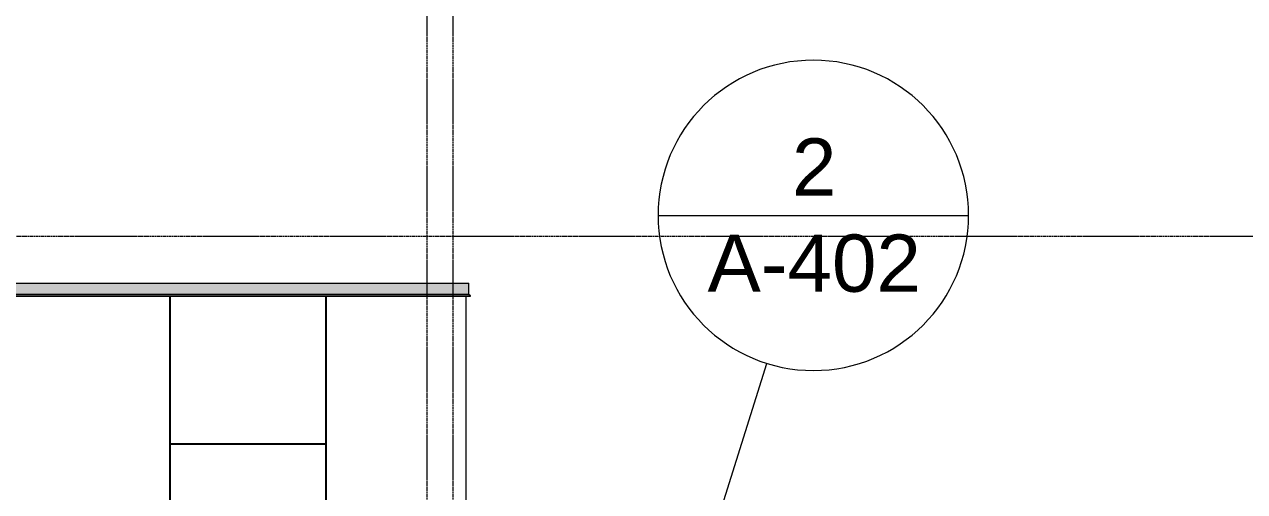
# Model space of a CAD drawing. Header units: inches. Extents: x -55396 to -733, y -290 to 853.
# Drawn here: x -15666.1 to -15288.7, y 179 to 323.5 of the extents above; entities that cross this region are included whole.
import ezdxf

# ---------------------------------------------------------------- set-up
doc = ezdxf.new("R2010")
doc.units = ezdxf.units.IN
doc.header["$MEASUREMENT"] = 0
doc.linetypes.add('Grid Line 1_2_', pattern=[0.875, 0.5, -0.125, 0.125, -0.125])
for name, color, linetype, lineweight in [('A-ANNO-SYMB', 150, 'Continuous', 9), ('A-FLOR-LEVL', 51, 'Continuous', 9), ('A-WALL', 113, 'Continuous', 9), ('A-WALL-PATT', 111, 'Continuous', 25), ('L-SITE-WALL', 31, 'Continuous', 9), ('S-GRID', 1, 'Continuous', 9)]:
    doc.layers.add(name, color=color, linetype=linetype, lineweight=lineweight)
doc.styles.add('Arial', font='arial.ttf', dxfattribs={"height": 23.60479})
doc.styles.add('Arial_2', font='arial.ttf', dxfattribs={"height": 17.703593})
pattern_1 = [(0, (22785.99, 0.75), (-193, 193), [48, -145]), (90, (22785.99, 0.75), (-193, 1e-14), [96.25, -96.75]), (180, (22833.99, 97), (-193, 193), [48, -145]), (90, (22833.99, 0.75), (-193, 1e-14), [96.25, -96.75]), (180, (22833.99, 97.25), (-193, 193), [48, -145]), (90, (22833.99, 97.25), (-193, 1e-14), [96.25, -96.75]), (0, (22785.99, 193.5), (-193, 193), [48, -145]), (90, (22785.99, 97.25), (-193, 1e-14), [96.25, -96.75]), (0, (22834.24, 48.75), (-193, 193), [48, -145]), (90, (22834.24, 0.5), (-193, 1e-14), [48.25, -144.75]), (90, (22882.24, 0.5), (-193, 1e-14), [48.25, -144.75]), (0, (22834.24, 145.25), (-193, 193), [48, -145]), (90, (22834.24, 49), (-193, 1e-14), [96.25, -96.75]), (180, (22882.24, 49), (-193, 193), [48, -145]), (90, (22882.24, 49), (-193, 1e-14), [96.25, -96.75]), (90, (22834.24, 145.5), (-193, 1e-14), [48, -145]), (180, (22882.24, 145.5), (-193, 193), [48, -145]), (90, (22882.24, 145.5), (-193, 1e-14), [48, -145]), (0, (22882.49, 0.75), (-193, 193), [48, -145]), (90, (22882.49, 0.75), (-193, 1e-14), [96.25, -96.75]), (180, (22930.49, 97), (-193, 193), [48, -145]), (90, (22930.49, 0.75), (-193, 1e-14), [96.25, -96.75]), (180, (22930.49, 97.25), (-193, 193), [48, -145]), (90, (22930.49, 97.25), (-193, 1e-14), [96.25, -96.75]), (180, (22930.49, 193.5), (-193, 193), [48, -145]), (90, (22882.49, 97.25), (-193, 1e-14), [96.25, -96.75]), (0, (22930.74, 48.75), (-193, 193), [48, -145]), (90, (22930.74, 0.5), (-193, 1e-14), [48.25, -144.75]), (90, (22978.74, 0.5), (-193, 1e-14), [48.25, -144.75]), (0, (22930.74, 145.25), (-193, 193), [48, -145]), (90, (22930.74, 49), (-193, 1e-14), [96.25, -96.75]), (180, (22978.74, 49), (-193, 193), [48, -145]), (90, (22978.74, 49), (-193, 1e-14), [96.25, -96.75]), (90, (22930.74, 145.5), (-193, 1e-14), [48, -145]), (180, (22978.74, 145.5), (-193, 193), [48, -145]), (90, (22978.74, 145.5), (-193, 1e-14), [48, -145])]

# ---------------------------------------------------------------- blocks, each defined once
blk = doc.blocks.new('Section - Callout Head-19020-Section 1')
at = {"layer": 'A-ANNO-SYMB'}
blk.add_line((22472.78, 464.27), (22568.78, 464.27), dxfattribs=at)
for start, end in [(0, 180), (180, 360)]:
    blk.add_arc((22520.78, 464.27), 48, start, end, dxfattribs=at)

msp = doc.modelspace()

# ---------------------------------------------------------------- hatches: boundary and pattern name
at = {"layer": 'A-WALL', "lineweight": 5}
for points in [[(-15882.09, 240), (-15528.59, 240), (-15528.59, 243.5), (-15882.09, 243.5)], [(-15528.09, 239.5), (-15528.66, 240), (-15882.09, 240), (-15882.09, 239.5), (-15528.58, 239.5)]]:
    msp.add_hatch(color=256, dxfattribs=at).paths.add_polyline_path(points, flags=0)
at = {"layer": 'A-WALL-PATT', "lineweight": 9}
h = msp.add_hatch(dxfattribs=at)
h.set_pattern_fill('FP_25', color=256, style=0, pattern_type=2)
h.set_pattern_definition(pattern_1)
h.paths.add_polyline_path([(-15531.59, 157.62), (-15531.59, 239.46), (-15882.09, 239.46), (-15882.09, 172.16), (-15531.97, 157.64)], flags=0)
h = msp.add_hatch(dxfattribs=at)
h.set_pattern_fill('FP_25', color=256, style=0, pattern_type=2)
h.set_pattern_definition(pattern_1)
h.paths.add_polyline_path([(-15531.59, 157.5), (-15529.59, 157.5), (-15529.65, 239.46), (-15531.59, 239.46), (-15531.59, 157.62)], flags=0)

# ---------------------------------------------------------------- linework, layer by layer
at = {"layer": 'A-ANNO-SYMB'}
msp.add_line((-15450.8, 172.88), (-15436.46, 218.65), dxfattribs=at)
at = {"layer": 'A-WALL'}
for p, q in [((-15955.84, 243.5), (-15528.59, 243.5)), ((-15528.59, 240), (-15528.59, 243.5)), ((-15528.59, 240), (-15955.84, 240)), ((-15955.84, 239.5), (-15528.09, 239.5)), ((-15955.84, 239.46), (-15528.14, 239.46)), ((-15528.09, 239.5), (-15528.59, 240)), ((-15528.14, 239.46), (-15528.09, 239.5))]:
    msp.add_line(p, q, dxfattribs=at)
at = {"layer": 'L-SITE-WALL'}
msp.add_line((-15529.59, 239.46), (-15529.59, 157.5), dxfattribs=at)
at = {"layer": 'S-GRID', "linetype": 'Grid Line 1_2_'}
for p, q in [((-15541.47, -273.16), (-15541.47, 738.66)), ((-15541.47, -273.16), (-15541.47, 738.66)), ((-15533.47, -273.16), (-15533.47, 738.66)), ((-15533.47, -273.16), (-15533.47, 738.66))]:
    msp.add_line(p, q, dxfattribs=at)

# ---------------------------------------------------------------- block references
at = {"layer": 'A-ANNO-SYMB'}
msp.add_blockref('Section - Callout Head-19020-Section 1', (-37942.88, -199.82), dxfattribs=at)

# ---------------------------------------------------------------- texts
at = {"layer": 'A-ANNO-SYMB', "attachment_point": 2, "line_spacing_factor": 0.938532, "style": 'Arial_2'}
for s, insert, char_height, width in [('2', (-15421.83, 288.27), 17.7, 16.416), ('A-402', (-15421.83, 258.51), 17.704, 78.624)]:
    msp.add_mtext(s, dxfattribs=dict(at, insert=insert, char_height=char_height, width=width))
at = {"layer": 'A-FLOR-LEVL', "insert": (-15124.1, 287.84), "char_height": 23.605, "width": 189.792, "attachment_point": 3, "line_spacing_factor": 0.938532, "style": 'Arial', "bg_fill": 3, "box_fill_scale": 1.25, "bg_fill_color": 0, "bg_fill_transparency": 0}
msp.add_mtext('Mezzanine', dxfattribs=at)

# ---------------------------------------------------------------- next in the draw order: linework, layer by layer
at = {"layer": 'A-FLOR-LEVL', "linetype": 'Grid Line 1_2_'}
msp.add_line((-17967.17, 258), (-15101.4, 258), dxfattribs=at)

doc.saveas('drawing.dxf')
